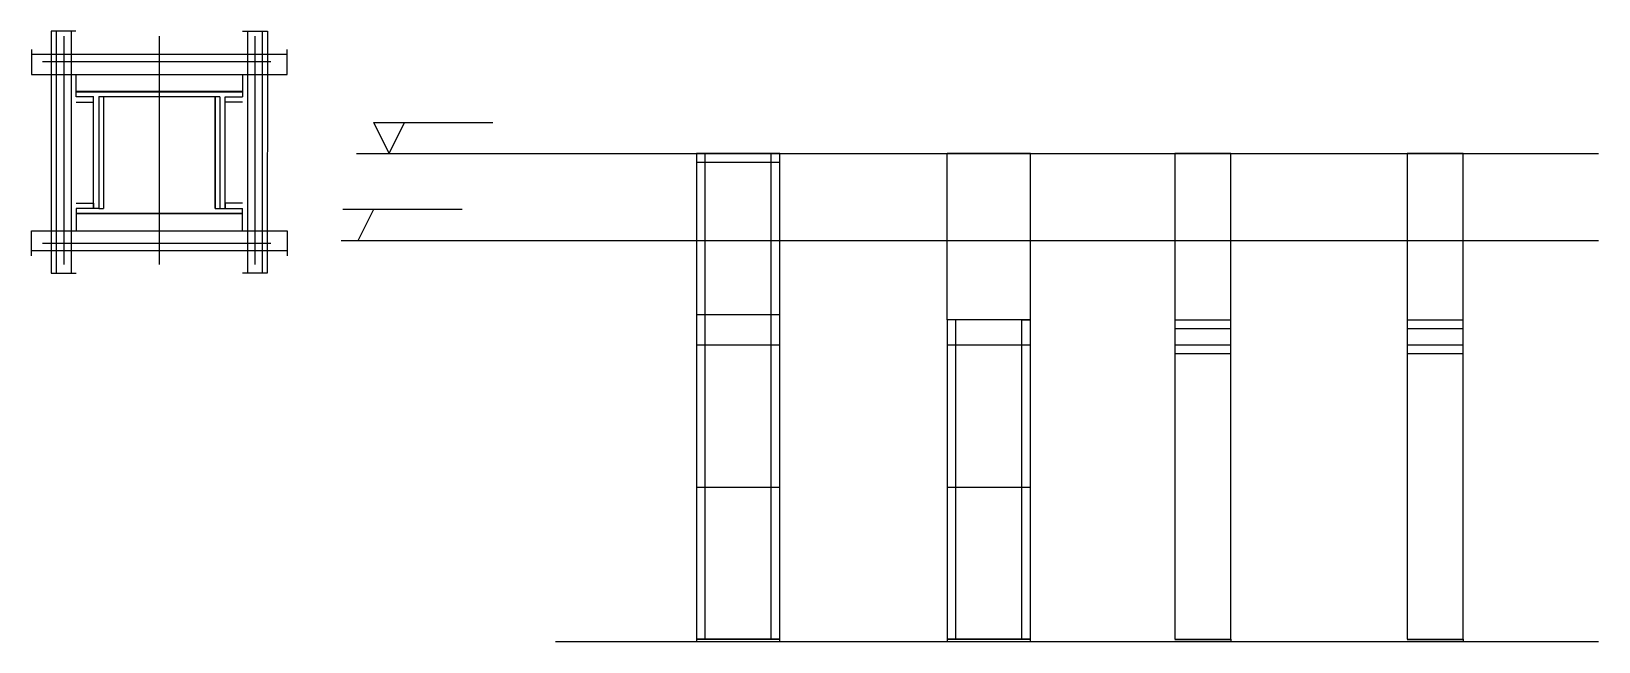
# Model space of a CAD drawing. Header units: metres. Extents: x 4736 to 5997, y 8660 to 9151.
import ezdxf

# ---------------------------------------------------------------- set-up
doc = ezdxf.new("R2010")
doc.units = ezdxf.units.M
for name, color, linetype in [('CHAPA', 7, 'Continuous'), ('COTA', 7, 'Continuous'), ('Hachura', 7, 'Continuous'), ('Madeira', 7, 'Continuous'), ('NIVEL 1° PAV.', 7, 'Continuous'), ('NIVEL 2° PAV.', 7, 'Continuous'), ('Nível', 7, 'Continuous'), ('Painéis', 7, 'Continuous'), ('Perfil Metálico', 7, 'Continuous'), ('SARR_2.2x7', 7, 'Continuous'), ('SARRAFO', 7, 'Continuous')]:
    doc.layers.add(name, color=color, linetype=linetype)

msp = doc.modelspace()

# ---------------------------------------------------------------- linework, layer by layer
at = {"layer": 'CHAPA', "color": 7, "lineweight": 25}
for points in [[(4771.7, 9098.7), (4771.7, 9102.7), (4905.7, 9102.7), (4905.7, 9098.7)], [(4771.7, 9098.7), (4771.7, 9102.7), (4905.7, 9102.7), (4905.7, 9098.7)], [(4793.7, 9098.7), (4790.1, 9098.7), (4790.1, 9008.7), (4793.7, 9008.7)], [(4793.7, 9098.7), (4790.1, 9098.7), (4790.1, 9008.7), (4793.7, 9008.7)], [(4887.3, 9098.7), (4883.7, 9098.7), (4883.7, 9008.7), (4887.3, 9008.7)], [(4887.3, 9098.7), (4883.7, 9098.7), (4883.7, 9008.7), (4887.3, 9008.7)], [(4771.7, 9008.7), (4771.7, 9004.7), (4905.7, 9004.7), (4905.7, 9008.7)], [(4771.7, 9008.7), (4771.7, 9004.7), (4905.7, 9004.7), (4905.7, 9008.7)]]:
    msp.add_lwpolyline(points, dxfattribs=at)
at = {"layer": 'COTA', "color": 7, "lineweight": 25}
for p, q in [((5540, 9053.1), (5473, 9053.1)), ((5473, 8919.1), (5473, 9053.1)), ((5540, 8919.1), (5540, 9053.1))]:
    msp.add_line(p, q, dxfattribs=at)
for points in [[(5701.2, 8919.1), (5701.2, 9053.1), (5656.2, 9053.1), (5656.2, 8919.1)], [(5888.3, 8919.1), (5888.3, 9053.1), (5843.3, 9053.1), (5843.3, 8919.1)]]:
    msp.add_lwpolyline(points, dxfattribs=at)
at = {"layer": 'Hachura', "color": 7, "lineweight": 25}
for p, q in [((4761.7, 9147.5), (4761.7, 8963.7)), ((4838.7, 9147.5), (4838.7, 8963.7)), ((4915.6, 9147.5), (4915.6, 8963.7)), ((4928.4, 9126.7), (4744.6, 9126.7)), ((4928.4, 8980.7), (4744.6, 8980.7))]:
    msp.add_line(p, q, dxfattribs=at)
at = {"layer": 'Madeira', "color": 7, "lineweight": 25}
for points in [[(4905.7, 9116.8), (4905.7, 9102.8), (4771.7, 9102.8), (4771.7, 9116.8)], [(4905.7, 8990.7), (4905.7, 9004.7), (4771.7, 9004.7), (4771.7, 8990.7)]]:
    msp.add_lwpolyline(points, dxfattribs=at)
at = {"layer": 'NIVEL 1° PAV.', "color": 7, "lineweight": 25}
for p, q in [((5011.2, 9078.1), (5107.2, 9078.1)), ((5011.2, 9078.1), (5023.7, 9053.1)), ((5023.7, 9053.1), (5036.2, 9078.1)), ((4997.4, 9053.1), (5997.4, 9053.1))]:
    msp.add_line(p, q, dxfattribs=at)
at = {"layer": 'NIVEL 2° PAV.', "color": 7, "lineweight": 25}
for p, q in [((4986.4, 9008.1), (5082.4, 9008.1)), ((4998.9, 8983.1), (5011.4, 9008.1)), ((4985, 8983.1), (5997.4, 8983.1))]:
    msp.add_line(p, q, dxfattribs=at)
at = {"layer": 'Nível', "color": 7, "lineweight": 25}
for p, q in [((5157.6, 9053.1), (5997.4, 9053.1)), ((5157.6, 8660.1), (5997.4, 8660.1))]:
    msp.add_line(p, q, dxfattribs=at)
at = {"layer": 'Painéis', "color": 7, "lineweight": 25}
for p, q in [((5271.2, 9053.1), (5271.2, 8660.1)), ((5338.2, 9053.1), (5271.2, 9053.1)), ((5338.2, 8660.1), (5338.2, 9053.1)), ((5338.2, 8923.1), (5271.2, 8923.1)), ((5473, 8919.1), (5473, 8660.1)), ((5540, 8919.1), (5473, 8919.1)), ((5540, 8660.1), (5540, 8919.1)), ((5656.2, 8919.1), (5656.2, 8662.1)), ((5656.2, 8919.1), (5701.2, 8919.1)), ((5701.2, 8662.1), (5701.2, 8919.1)), ((5843.3, 8919.1), (5843.3, 8662.1)), ((5843.3, 8919.1), (5888.3, 8919.1)), ((5888.3, 8662.1), (5888.3, 8919.1)), ((5271.2, 8899.1), (5338.2, 8899.1)), ((5473, 8899.1), (5540, 8899.1)), ((5656.2, 8899.1), (5701.2, 8899.1)), ((5843.3, 8899.1), (5888.3, 8899.1)), ((5338.2, 8784.1), (5271.2, 8784.1)), ((5540, 8784.1), (5473, 8784.1)), ((5271.2, 8662.1), (5338.2, 8662.1)), ((5473, 8662.1), (5540, 8662.1)), ((5656.2, 8662.1), (5701.2, 8662.1)), ((5843.3, 8662.1), (5888.3, 8662.1))]:
    msp.add_line(p, q, dxfattribs=at)
for points in [[(4883.7, 9008.7), (4883.7, 9098.7), (4793.7, 9098.7), (4793.7, 9008.7)], [(5338.2, 8662.1), (5271.2, 8662.1), (5271.2, 8660.1), (5338.2, 8660.1)], [(5540, 8662.1), (5473, 8662.1), (5473, 8660.1), (5540, 8660.1)], [(5656.2, 8662.1), (5701.2, 8662.1), (5701.2, 8660.1), (5656.2, 8660.1)], [(5843.3, 8662.1), (5888.3, 8662.1), (5888.3, 8660.1), (5843.3, 8660.1)]]:
    msp.add_lwpolyline(points, dxfattribs=at)
at = {"layer": 'Perfil Metálico', "color": 7, "lineweight": 25}
for p, q in [((4755.7, 9151.4), (4755.7, 8956.7)), ((4767.7, 9151.4), (4767.7, 8956.7)), ((4909.6, 9151.4), (4909.6, 8956.7)), ((4921.6, 9151.4), (4921.6, 8956.7))]:
    msp.add_line(p, q, dxfattribs=at)
for points in [[(4771.6, 9151.4), (4751.6, 9151.4), (4751.7, 8956.7), (4771.7, 8956.7)], [(4905.7, 9151.4), (4925.7, 9151.4), (4925.6, 8956.7), (4905.6, 8956.7)], [(4735.7, 9136.7), (4735.7, 9116.7), (4941.7, 9116.7), (4941.7, 9136.7)], [(4941.7, 9120.7), (4941.7, 9132.7), (4735.7, 9132.7), (4735.7, 9120.7)], [(4735.7, 8970.7), (4735.7, 8990.7), (4941.7, 8990.7), (4941.7, 8970.7)], [(4941.7, 8986.7), (4941.7, 8974.7), (4735.7, 8974.7), (4735.7, 8986.7)]]:
    msp.add_lwpolyline(points, dxfattribs=at)
at = {"layer": 'SARR_2.2x7', "color": 7, "lineweight": 25}
for p, q in [((5278.2, 8923.1), (5278.2, 9053.1)), ((5331.2, 8923.1), (5331.2, 9053.1)), ((5271.2, 9046.1), (5338.2, 9046.1)), ((5278.2, 8899.1), (5278.2, 8923.1)), ((5331.2, 8899.1), (5331.2, 8923.1)), ((5480, 8919.1), (5473, 8919.1)), ((5480, 8919.1), (5480, 8919.1)), ((5480, 8899.1), (5480, 8919.1)), ((5533, 8919.1), (5533, 8919.1)), ((5533, 8899.1), (5533, 8919.1)), ((5533, 8919.1), (5540, 8919.1)), ((5656.2, 8912.1), (5701.2, 8912.1)), ((5843.3, 8912.1), (5888.3, 8912.1)), ((5278.2, 8784.1), (5278.2, 8899.1)), ((5331.2, 8784.1), (5331.2, 8899.1)), ((5480, 8784.1), (5480, 8899.1)), ((5533, 8784.1), (5533, 8899.1)), ((5656.2, 8892.1), (5701.2, 8892.1)), ((5843.3, 8892.1), (5888.3, 8892.1)), ((5278.2, 8662.1), (5278.2, 8784.1)), ((5331.2, 8662.1), (5331.2, 8784.1)), ((5480, 8662.1), (5480, 8784.1)), ((5533, 8662.1), (5533, 8784.1)), ((5278.2, 8662.1), (5278.2, 8662.1)), ((5331.2, 8662.1), (5331.2, 8662.1)), ((5480, 8662.1), (5480, 8662.1)), ((5533, 8662.1), (5533, 8662.1))]:
    msp.add_line(p, q, dxfattribs=at)
at = {"layer": 'SARRAFO', "color": 7, "lineweight": 25}
for points in [[(4771.7, 9094.3), (4785.7, 9094.3), (4785.7, 9098.7), (4771.7, 9098.7)], [(4790.1, 9098.8), (4790.1, 9008.8), (4785.7, 9008.8), (4785.7, 9098.8)], [(4887.3, 9098.7), (4887.3, 9008.7), (4891.7, 9008.7), (4891.7, 9098.7)], [(4905.7, 9094.3), (4891.7, 9094.3), (4891.7, 9098.7), (4905.7, 9098.7)], [(4771.7, 9013.1), (4785.7, 9013.1), (4785.7, 9008.7), (4771.7, 9008.7)], [(4905.7, 9013.1), (4891.7, 9013.1), (4891.7, 9008.7), (4905.7, 9008.7)]]:
    msp.add_lwpolyline(points, dxfattribs=at)

doc.saveas('drawing.dxf')
